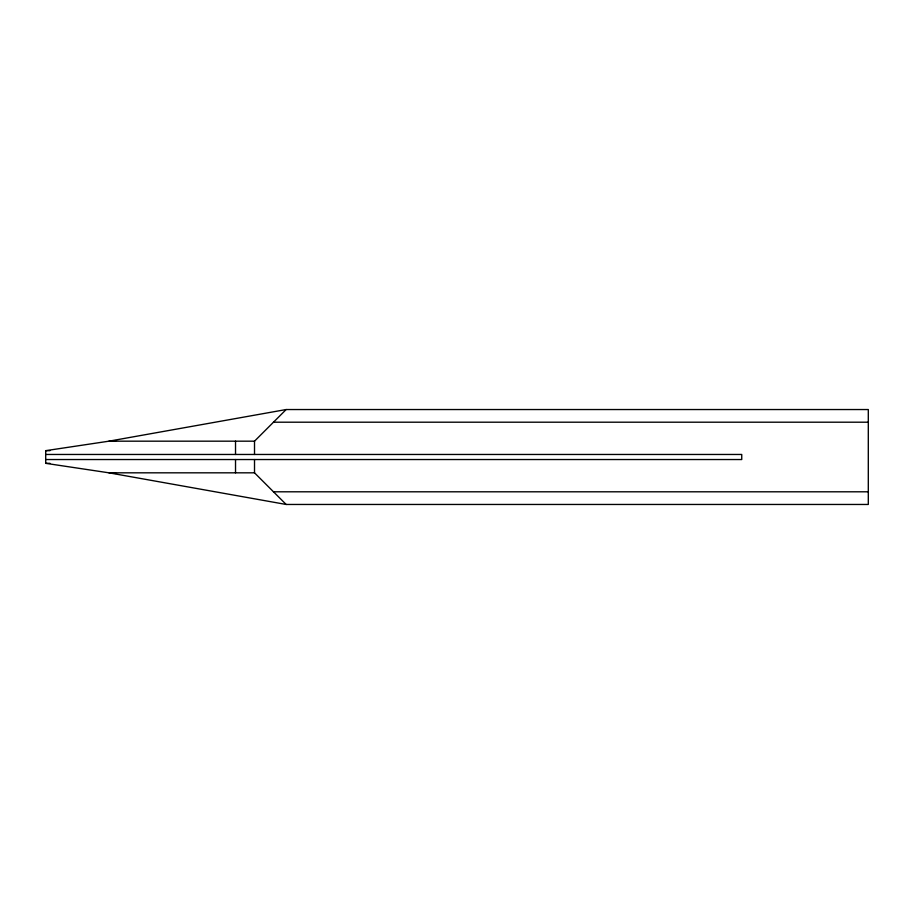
<?xml version="1.0" encoding="UTF-8"?>
<svg xmlns="http://www.w3.org/2000/svg" width="914" height="914" viewBox="0 0 914 914"><rect width="100%" height="100%" fill="white"/><g stroke="black" fill="none" stroke-linecap="round" stroke-linejoin="round"><path stroke-width="1.37" d="M116.044 440.617L108.972 441.176L254.515 441.176L286.151 409.541L868.3 409.541L868.3 504.459L286.151 504.459L108.972 472.824L45.7 463.329L45.7 450.671L108.972 441.176L286.151 409.541M273.492 422.199L868.3 422.199M45.7 450.671L49.984 450.671M45.7 454.464L741.745 454.464L741.745 459.536L45.7 459.536M45.7 463.329L49.984 463.329M286.151 504.459L254.515 472.824L108.972 472.824L116.089 473.429M273.492 491.801L868.3 491.801M254.515 441.176L254.515 454.464M254.515 459.536L254.515 472.824M235.526 441.176L235.526 454.464M235.526 459.536L235.526 472.824"/></g></svg>
